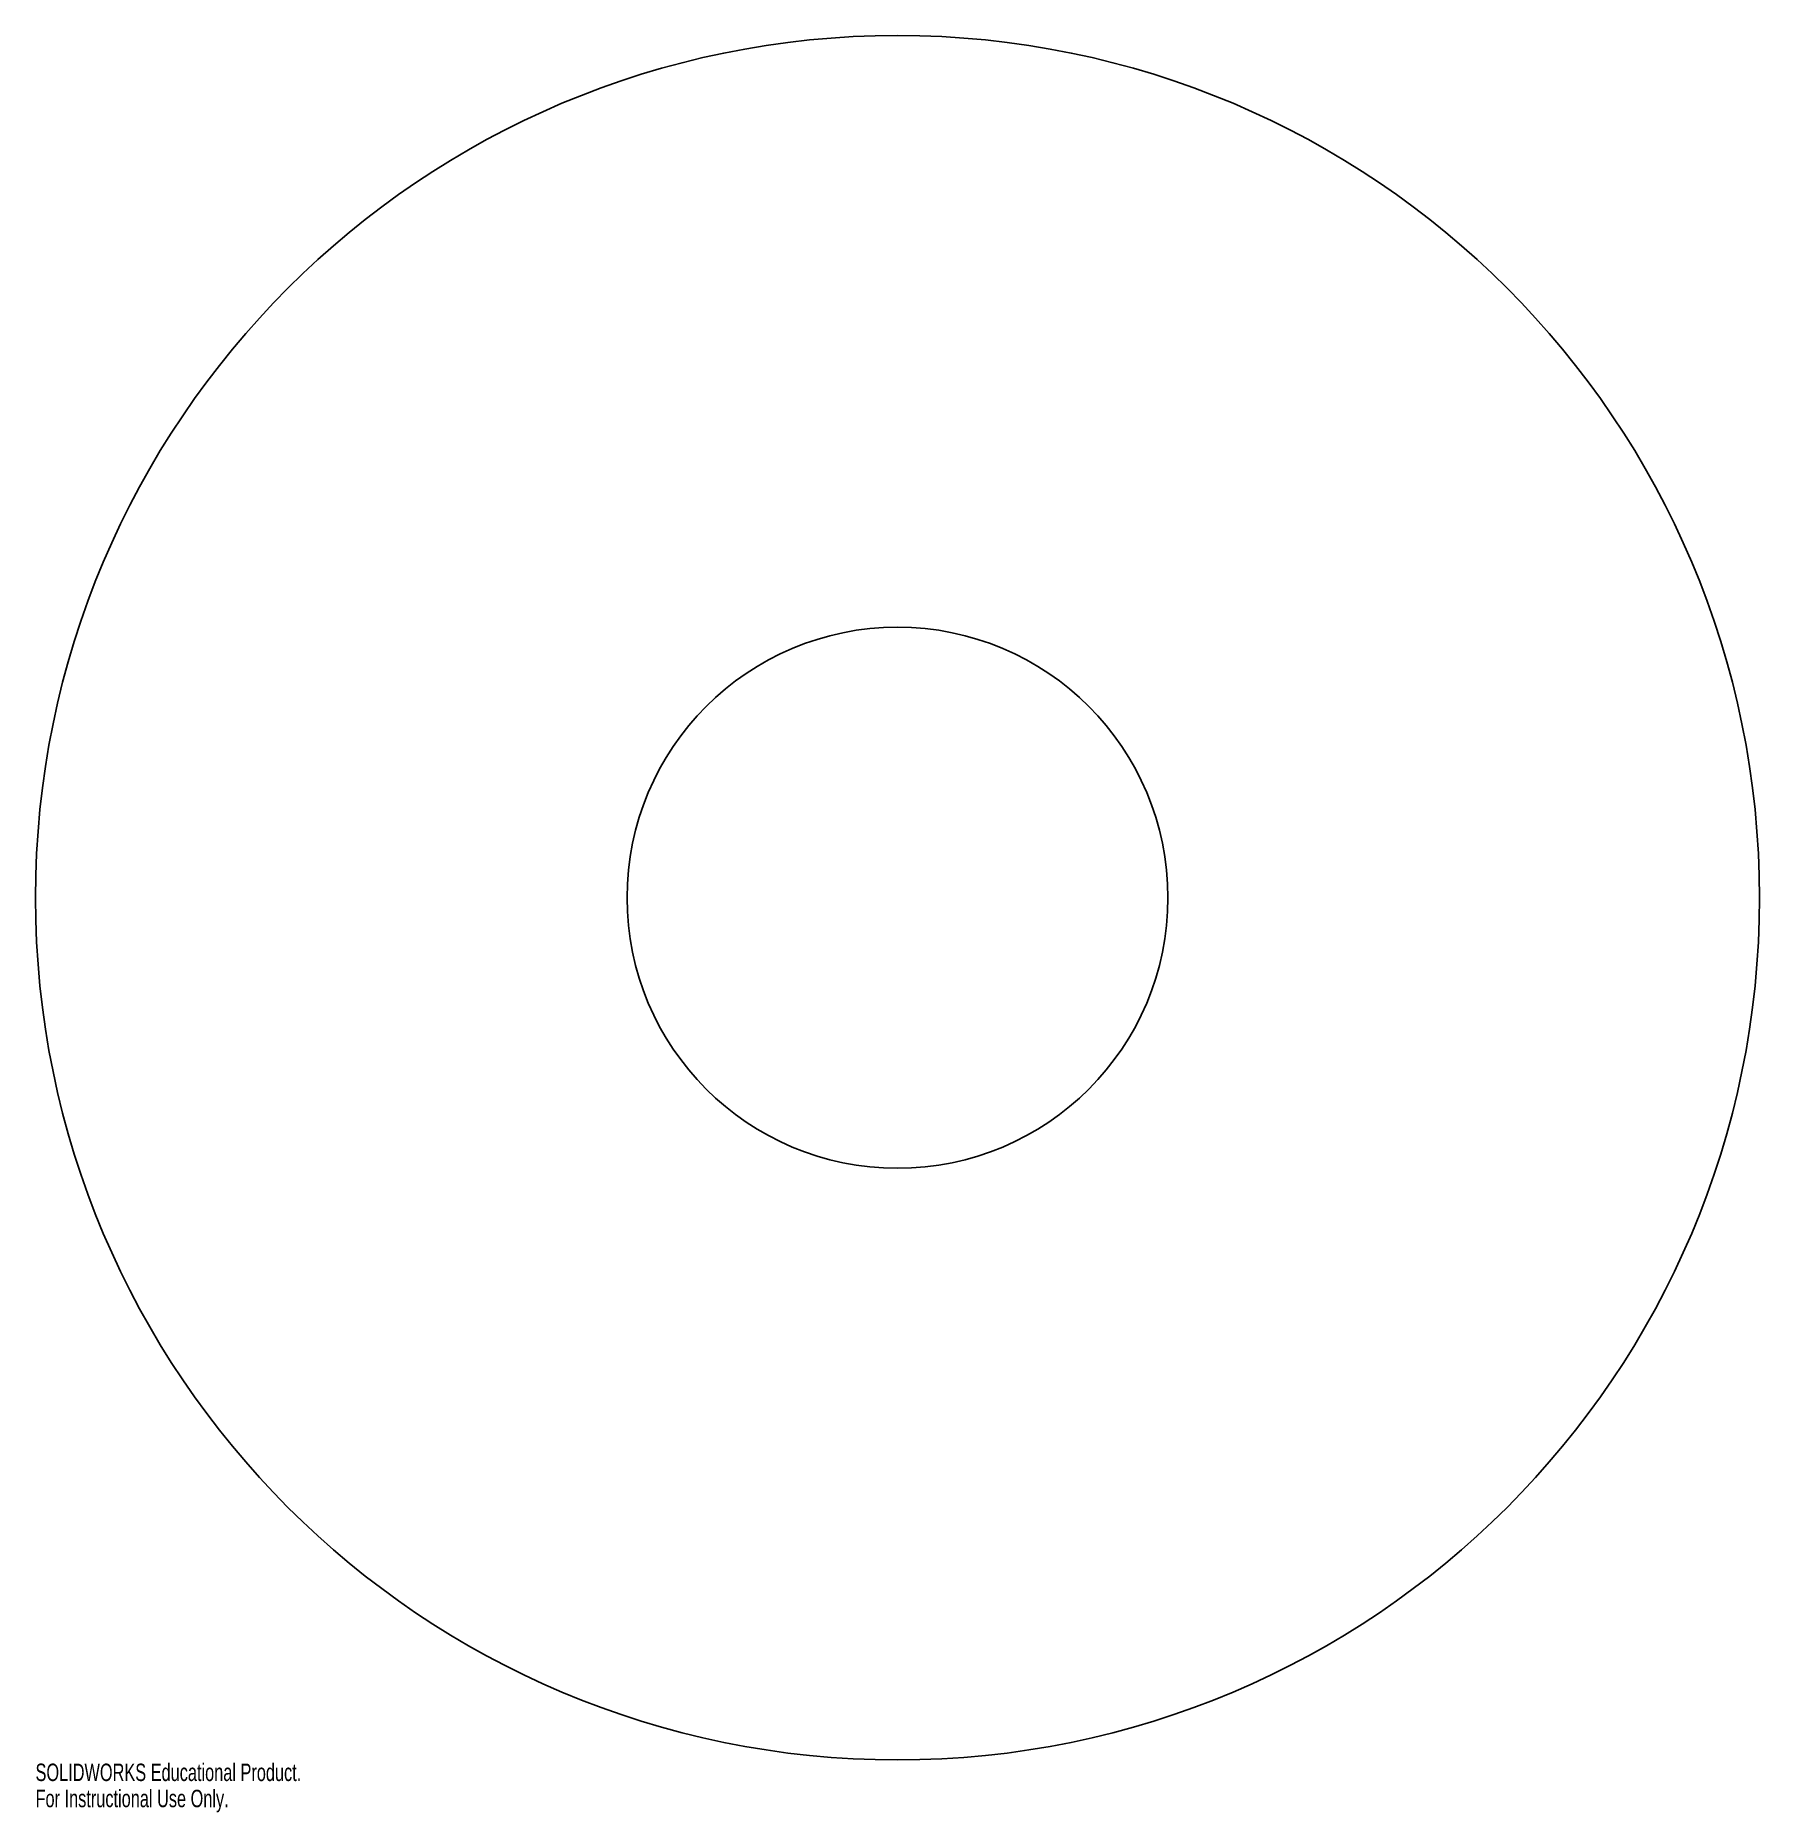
# Model space of a CAD drawing. Header units: millimetres. Extents: x -239 to 239, y -254 to 239.
import ezdxf

# ---------------------------------------------------------------- set-up
doc = ezdxf.new("R2010")
doc.units = ezdxf.units.MM
doc.styles.add('SLDTEXTSTYLE0', font='TXT', dxfattribs={"width": 0.7})

msp = doc.modelspace()

# ---------------------------------------------------------------- linework, layer by layer
at = {"color": 7, "linetype": 'Continuous', "lineweight": 25}
for radius in [239, 75]:
    msp.add_circle((0, 0), radius, dxfattribs=at)

# ---------------------------------------------------------------- texts
at = {"color": 7, "linetype": 'Continuous', "char_height": 4.8336, "attachment_point": 1, "style": 'SLDTEXTSTYLE0'}
for s, insert in [('SOLIDWORKS Educational Product.', (-239, -240.02)), ('For Instructional Use Only.', (-239, -247.27))]:
    msp.add_mtext(s, dxfattribs=dict(at, insert=insert))

doc.saveas('drawing.dxf')
